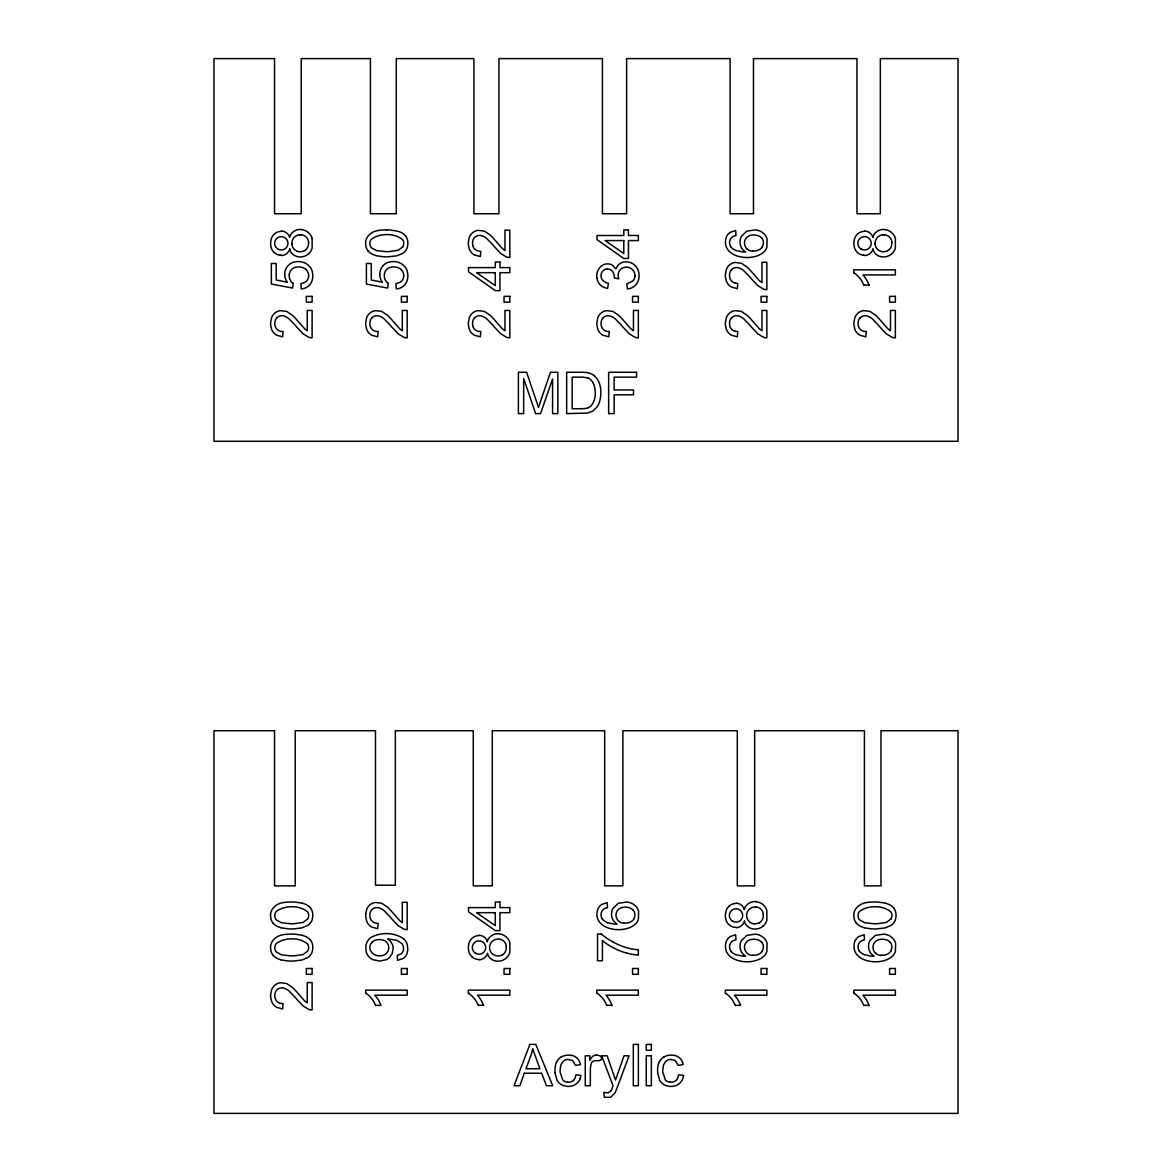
<?xml version="1.0" encoding="UTF-8"?>
<svg xmlns="http://www.w3.org/2000/svg" width="1172" height="1172" viewBox="0 0 1172 1172"><rect width="100%" height="100%" fill="white"/><g stroke="black" fill="none" stroke-linecap="round" stroke-linejoin="round"><path stroke-width="1.5" d="M284.708 274.409L284.84 272.431A12.247 12.247 0 0 1 287.58 266.22A13.8 13.8 0 0 1 288.459 265.268A12.496 12.496 0 0 1 293.982 262.059L297.38 261.561A18.459 18.459 0 0 1 299.49 261.605A15.046 15.046 0 0 1 307.84 264.784L309.511 266.41A12.438 12.438 0 0 1 312.118 270.922L312.807 274.834A18.884 18.884 0 0 1 312.778 277.061L312.221 280.211A12.072 12.072 0 0 1 303.782 288.546L301.292 288.957L300.838 283.624L304.251 282.642A7.706 7.706 0 0 0 306.712 280.884A7.882 7.882 0 0 0 308.632 275.23M379.772 274.409L379.904 272.431A12.247 12.247 0 0 1 382.629 266.22M614.362 277.852L618.772 278.921A14.738 14.738 0 0 1 618.142 274.482A7.926 7.926 0 0 1 625.379 267.157A8.731 8.731 0 0 1 635.077 276.138M289.235 274.805L289.352 273.882A8.248 8.248 0 0 1 295.095 267.363M293.205 283.287L292.575 288.063L271.347 284.049L271.347 263.495L276.196 263.495L276.196 279.991L287.301 282.218A13.756 13.756 0 0 1 284.635 274.409M388.254 283.287L387.639 288.063L366.397 284.049L366.397 263.495L371.26 263.495L371.26 279.991L382.365 282.218A13.756 13.756 0 0 1 379.684 274.409M579.994 1078.973L580.96 1075.427L575.965 1074.768L574.91 1078.43A6.856 6.856 0 0 1 573.445 1080.423M610.934 1090.942L608.18 1092.817L603.741 1092.509L604.312 1097.285L610.597 1097.344L614.861 1093.051A17.111 17.111 0 0 0 615.124 1092.538L615.271 1092.245A45.532 45.532 0 0 0 616.252 1089.975L629.1 1055.796L624.017 1055.796L615.534 1080.071L607.125 1055.796L601.661 1055.796L613.029 1085.799L611.96 1088.715A21.199 21.199 0 0 1 611.169 1090.605M295.11 267.406L298.025 266.938A15.426 15.426 0 0 1 299.68 266.982L301.731 267.289A9.405 9.405 0 0 1 305.907 269.457M378.468 230.488C371.334 231.25 364.316 237.271 365.752 244.992A11.075 11.075 0 0 0 368.052 250.881M864.233 285.074L869.141 285.074M580.96 408.735L572.141 408.735L572.141 377.15L580.814 377.15A43.276 43.276 0 0 1 583.612 377.238L587.304 377.809A7.325 7.325 0 0 1 587.905 377.999M601.485 933.981L597.544 933.981L597.544 960.747L602.423 960.747L602.423 940.501M376.051 1005.356L380.959 1005.356A31.512 31.512 0 0 0 374.82 995.218L407.182 995.204L407.182 990.135L365.664 990.135L365.664 993.402M478.703 1005.356L483.611 1005.356M607.213 1005.356L612.121 1005.356M735.723 1005.356L740.631 1005.356A31.512 31.512 0 0 0 734.507 995.218L766.854 995.204L766.854 990.135L725.351 990.135L725.351 993.402M864.233 1005.356L869.141 1005.356M752.483 251.189L751.106 250.998A8.365 8.365 0 0 1 747.297 249.138M623.973 923.316L622.596 923.126A8.365 8.365 0 0 1 618.787 921.265A8.277 8.277 0 0 1 616.018 914.263A7.647 7.647 0 0 1 618.464 909.355A8.233 8.233 0 0 1 621.834 907.538L624.705 907.084A16.042 16.042 0 0 1 626.317 907.113L629.218 907.655A8.6 8.6 0 0 1 631.957 909.106A9.142 9.142 0 0 1 632.895 909.985L633.158 910.292M880.992 955.444L879.615 955.239A8.365 8.365 0 0 1 875.806 953.378M752.483 955.444L751.106 955.239A8.365 8.365 0 0 1 747.297 953.378A8.277 8.277 0 0 1 744.528 946.39A7.647 7.647 0 0 1 746.974 941.482A8.233 8.233 0 0 1 750.344 939.651L753.215 939.212A16.042 16.042 0 0 1 754.827 939.241L757.727 939.783A8.6 8.6 0 0 1 760.467 941.233A9.142 9.142 0 0 1 761.404 942.112L761.668 942.42M884.845 229.712L885.475 229.785A11.764 11.764 0 0 1 891.54 232.525A13.361 13.361 0 0 1 892.463 233.404A12.453 12.453 0 0 1 895.379 238.37L895.379 248.171A12.438 12.438 0 0 1 892.888 252.669A13.244 13.244 0 0 1 891.511 254.031A11.823 11.823 0 0 1 886.003 256.668C880.494 258.001 874.048 254.866 872.95 249.035M301.6 229.712L302.23 229.785A11.764 11.764 0 0 1 308.295 232.525M756.336 901.839L756.966 901.913A11.764 11.764 0 0 1 763.031 904.638A13.361 13.361 0 0 1 763.954 905.531A12.453 12.453 0 0 1 766.869 910.498L766.869 920.298A12.438 12.438 0 0 1 764.378 924.796A13.244 13.244 0 0 1 763.001 926.144M670.179 1082.21L669.739 1082.152A7.486 7.486 0 0 1 665.344 1079.851L662.781 1072.204A28.934 28.934 0 0 1 662.751 1070.007L663.499 1065.055L665.447 1061.715A7.823 7.823 0 0 1 669.988 1059.385L675.248 1060.455L678.192 1065.363L683.13 1064.601L682.558 1062.447M567.526 1082.21L567.102 1082.152A7.486 7.486 0 0 1 562.692 1079.851L560.128 1072.204A28.934 28.934 0 0 1 560.099 1070.007L560.846 1065.055L562.794 1061.715A7.823 7.823 0 0 1 567.336 1059.385L572.595 1060.455L575.555 1065.363L580.477 1064.601L579.906 1062.447A10.914 10.914 0 0 0 571.951 1055.401M674.589 1055.459L672.362 1055.152A17.829 17.829 0 0 0 670.692 1055.122A14.709 14.709 0 0 0 664.011 1056.924M571.936 1055.459L569.724 1055.152A17.829 17.829 0 0 0 568.039 1055.122A14.709 14.709 0 0 0 561.359 1056.924M735.152 283.111L737.833 283.434L737.305 288.649L731.606 287.111A11.134 11.134 0 0 1 726.318 281.09L725.395 276.665A21.286 21.286 0 0 1 725.351 274.497L726.391 269.311A11.193 11.193 0 0 1 728.237 266.249A12.086 12.086 0 0 1 729.497 264.989A10.724 10.724 0 0 1 735.049 262.455L741.407 263.231L747.443 267.363A66.408 66.408 0 0 1 750.827 270.893L758.841 280.035A16.642 16.642 0 0 0 761.976 282.569L761.976 262.279L766.854 262.279L766.854 289.616A9.054 9.054 0 0 1 763.324 289.015L757.83 285.675L751.574 279.039A130.268 130.268 0 0 0 749.582 276.665L743.663 270.586A17.507 17.507 0 0 0 742.008 269.37L739.298 268.007A7.34 7.34 0 0 0 731.533 269.619M735.152 331.266L737.833 331.603L737.305 336.818L731.606 335.28A11.134 11.134 0 0 1 726.318 329.259L725.395 324.834A21.286 21.286 0 0 1 725.351 322.652L726.391 317.48A11.193 11.193 0 0 1 728.237 314.418A12.086 12.086 0 0 1 729.497 313.158A10.724 10.724 0 0 1 735.049 310.624L741.407 311.4L747.443 315.532A66.408 66.408 0 0 1 750.827 319.062L758.841 328.204A16.642 16.642 0 0 0 761.976 330.724L761.976 310.448L766.854 310.448L766.854 337.77A9.054 9.054 0 0 1 763.324 337.184L757.83 333.844L751.574 327.193A130.268 130.268 0 0 0 749.582 324.82L743.663 318.755A17.507 17.507 0 0 0 742.008 317.539L739.298 316.176A7.34 7.34 0 0 0 731.533 317.788M280.43 1003.393L283.111 1003.73L282.569 1008.946L276.885 1007.407A11.134 11.134 0 0 1 271.582 1001.386L270.659 996.962A21.286 21.286 0 0 1 270.629 994.779L271.655 989.608A11.193 11.193 0 0 1 273.515 986.546A12.086 12.086 0 0 1 274.761 985.286A10.724 10.724 0 0 1 280.313 982.737L286.671 983.528L292.707 987.659A66.408 66.408 0 0 1 296.091 991.19L304.119 1000.331A16.642 16.642 0 0 0 307.24 1002.851L307.24 982.576L312.118 982.576L312.118 1009.898A9.054 9.054 0 0 1 308.602 1009.312L303.094 1005.972L296.838 999.32A130.268 130.268 0 0 0 294.846 996.947L288.927 990.882A17.507 17.507 0 0 0 287.286 989.666L284.562 988.304A7.34 7.34 0 0 0 276.797 989.915A7.882 7.882 0 0 0 274.863 995.204A11.486 11.486 0 0 0 274.849 996.522L275.024 997.782A7.398 7.398 0 0 0 280.416 1003.452M885.563 903.158L878.443 902.103A61.222 61.222 0 0 0 874.971 902.001A50.894 50.894 0 0 0 866.65 902.543C859.545 903.466 852.498 909.355 853.934 917.119A11.075 11.075 0 0 0 856.234 923.009M302.317 903.158L295.197 902.103A61.222 61.222 0 0 0 291.74 902.001A50.894 50.894 0 0 0 283.404 902.543C276.299 903.466 269.252 909.355 270.703 917.119A11.075 11.075 0 0 0 272.988 923.009M302.317 935.271L295.197 934.216A61.222 61.222 0 0 0 291.74 934.128A50.894 50.894 0 0 0 283.404 934.67C276.299 935.578 269.252 941.468 270.703 949.247A11.075 11.075 0 0 0 272.988 955.121M376.153 255.686L383.303 256.741A62.629 62.629 0 0 0 388.225 256.815L396.825 255.818L402.934 253.24A12.057 12.057 0 0 0 404.604 251.863A10.782 10.782 0 0 0 407.285 247.482L407.871 244.098A16.115 16.115 0 0 0 407.841 242.252L407.797 241.71A11.075 11.075 0 0 0 405.497 235.806M864.335 927.814L871.485 928.869A62.629 62.629 0 0 0 876.407 928.942L885.007 927.946L891.116 925.367A12.057 12.057 0 0 0 892.786 923.99A10.782 10.782 0 0 0 895.467 919.61L896.053 916.226A16.115 16.115 0 0 0 896.038 914.38L895.979 913.838A11.075 11.075 0 0 0 893.679 907.934M281.09 927.814L288.253 928.869A62.629 62.629 0 0 0 293.161 928.942L301.761 927.946L307.87 925.367A12.057 12.057 0 0 0 309.54 923.99A10.782 10.782 0 0 0 312.235 919.61L312.807 916.226A16.115 16.115 0 0 0 312.792 914.38L312.748 913.838A11.075 11.075 0 0 0 310.434 907.934M281.09 959.927L288.253 960.996A62.629 62.629 0 0 0 293.161 961.069L301.761 960.058L307.87 957.495A12.057 12.057 0 0 0 309.54 956.103A10.782 10.782 0 0 0 312.235 951.737L312.807 948.338A16.115 16.115 0 0 0 312.792 946.493L312.748 945.965A11.075 11.075 0 0 0 310.434 940.061M605.558 282.584L608.458 283.346L607.55 288.429L604.049 287.389M607.462 922.701L614.099 924.034A47.906 47.906 0 0 0 617.029 924.137L614.099 921.529A10.782 10.782 0 0 1 612.883 919.654L612.56 918.995A12.042 12.042 0 0 1 611.52 914.101L611.755 911.655A11.09 11.09 0 0 1 612.985 908.344L618.377 903.29L626.83 902.001A15.646 15.646 0 0 1 632.968 904.008L635.107 905.56A11.603 11.603 0 0 1 636.806 907.465A11.969 11.969 0 0 1 638.608 911.318L638.388 919.273A12.423 12.423 0 0 1 636.425 923.038C625.35 935.49 590.747 930.158 597.896 908.945A10.402 10.402 0 0 1 601.91 904.388L607.125 902.63L607.521 907.67A13.244 13.244 0 0 0 604.415 908.71L603.551 909.296A4.732 4.732 0 0 0 603.184 909.589A7.091 7.091 0 0 0 602.218 918.687M474.587 254.983L480.286 256.536L480.813 251.306L478.132 250.984A7.398 7.398 0 0 1 472.697 245.373M594.336 375.831C601.339 381.984 601.939 392.576 599.742 401.073A20.481 20.481 0 0 1 596.973 407.123L592.9 411.006L587.494 413.086L566.662 413.613L566.662 372.271L580.902 372.271A43.613 43.613 0 0 1 587.245 372.623L587.934 372.799A14.386 14.386 0 0 1 594.365 375.787M404.062 939.138C394.891 932.165 380.241 931.843 370.469 937.776A12.819 12.819 0 0 0 367.847 940.706A13.668 13.668 0 0 0 366.895 942.42A13.053 13.053 0 0 0 365.81 946.112L366.206 952.016A11.867 11.867 0 0 0 367.832 955.4L369.502 957.378A12.467 12.467 0 0 0 372.725 959.634L379.625 961.084L386.32 959.692A12.116 12.116 0 0 0 389.441 957.539L392.239 953.583L393.147 948.089A11.266 11.266 0 0 0 392.019 943.797A12.76 12.76 0 0 0 390.847 941.892L390.393 941.321A11.295 11.295 0 0 0 387.727 938.977L396.722 940.222L402.055 943.65L403.505 946.654L403.49 950.507L401.513 953.7L397.176 955.444L397.616 960.322L402.86 958.593A10.094 10.094 0 0 0 405.19 956.63A10.226 10.226 0 0 0 406.831 954.081L407.841 949.891L407.27 944.427A12.658 12.658 0 0 0 404.062 939.153M761.668 238.165L761.404 237.857A9.142 9.142 0 0 0 760.467 236.993A8.6 8.6 0 0 0 757.727 235.543L754.827 234.986A16.042 16.042 0 0 0 753.215 234.971L750.344 235.396A8.233 8.233 0 0 0 746.974 237.227A7.647 7.647 0 0 0 744.528 242.135A8.277 8.277 0 0 0 747.253 249.167M890.178 942.42L889.914 942.112A9.142 9.142 0 0 0 888.977 941.233A8.6 8.6 0 0 0 886.237 939.783L883.336 939.241A16.042 16.042 0 0 0 881.725 939.212L878.854 939.636A8.233 8.233 0 0 0 875.484 941.468A7.647 7.647 0 0 0 873.037 946.39A8.277 8.277 0 0 0 875.762 953.422M307.591 944.031C299.71 937.029 284.269 937.248 276.123 943.68A6.563 6.563 0 0 0 274.819 947.225A7.691 7.691 0 0 0 274.863 948.514L274.922 948.924A6.285 6.285 0 0 0 276.475 952.118L281.514 954.843L290.48 955.854A78.011 78.011 0 0 0 294.172 955.839L303.182 954.535L307.591 951.195A6.387 6.387 0 0 0 308.646 948.045A6.944 6.944 0 0 0 308.602 946.756A6.387 6.387 0 0 0 307.577 944.119M593.076 382.673C596.328 389.807 596.343 399.593 591.084 405.834A9.42 9.42 0 0 1 587.655 407.841M312.133 238.37L312.133 248.171A12.438 12.438 0 0 1 309.657 252.669A13.244 13.244 0 0 1 308.265 254.031A11.823 11.823 0 0 1 302.757 256.668C297.263 258.001 290.817 254.866 289.704 249.035M744.44 921.148C745.538 926.979 751.985 930.129 757.493 928.781A11.823 11.823 0 0 0 763.001 926.158M472.741 245.373L472.565 244.113A11.486 11.486 0 0 1 472.536 242.794M472.741 325.655L472.565 324.395A11.486 11.486 0 0 1 472.536 323.076M596.929 277.779C595.449 270.336 602.305 261.898 610.143 264.242C613.791 263.876 615.915 272.446 616.838 267.07C618.787 262.924 623.812 261.268 628.104 262.001A12.013 12.013 0 0 1 633.847 264.462L634.345 264.887A14.43 14.43 0 0 1 635.312 265.81M657.58 1072.702L659.631 1080.174A12.086 12.086 0 0 0 661.257 1082.401L661.74 1082.884A12.16 12.16 0 0 0 666.868 1085.858L669.652 1086.356A17.419 17.419 0 0 0 671.761 1086.415L672.933 1086.312A11.984 11.984 0 0 0 682.705 1079.002L683.613 1075.427L678.617 1074.768L677.548 1078.43A6.856 6.856 0 0 1 676.083 1080.423A7.603 7.603 0 0 1 670.194 1082.137M554.942 1072.702L556.978 1080.174A12.086 12.086 0 0 0 558.619 1082.401L559.088 1082.884A12.16 12.16 0 0 0 564.23 1085.858L566.999 1086.356A17.419 17.419 0 0 0 569.109 1086.415L570.281 1086.312A11.984 11.984 0 0 0 580.052 1079.002M853.861 273.105L853.861 269.838L895.364 269.838L895.364 274.922L863.017 274.922A31.512 31.512 0 0 1 869.009 285.118M853.861 993.402L853.861 990.135L895.364 990.135L895.364 995.204L863.017 995.204A31.512 31.512 0 0 1 869.009 1005.415M596.841 993.402L596.841 990.135L638.344 990.135L638.344 995.204L605.997 995.204A31.512 31.512 0 0 1 611.989 1005.415M468.331 993.402L468.331 990.135L509.835 990.135L509.835 995.204L477.487 995.204A31.512 31.512 0 0 1 483.479 1005.415M371.876 317.817A7.882 7.882 0 0 0 369.927 323.076A11.486 11.486 0 0 0 369.913 324.395L370.088 325.655A7.398 7.398 0 0 0 375.465 331.324L378.16 331.603L377.633 336.818L371.934 335.28A11.134 11.134 0 0 1 366.646 329.259L365.723 324.834A21.286 21.286 0 0 1 365.679 322.652L366.719 317.48A11.193 11.193 0 0 1 368.565 314.418A12.086 12.086 0 0 1 369.825 313.158A10.724 10.724 0 0 1 375.377 310.624L381.72 311.4L387.771 315.532A66.408 66.408 0 0 1 391.155 319.062L399.169 328.204A16.642 16.642 0 0 0 402.304 330.724L402.304 310.448L407.182 310.448L407.182 337.77A9.054 9.054 0 0 1 403.651 337.184L398.158 333.844L391.902 327.193A130.268 130.268 0 0 0 389.91 324.82L383.977 318.755A17.507 17.507 0 0 0 382.336 317.539L379.625 316.176A7.34 7.34 0 0 0 371.861 317.788M382.643 266.234A13.8 13.8 0 0 1 383.522 265.268A12.496 12.496 0 0 1 389.045 262.059L392.444 261.561A18.459 18.459 0 0 1 394.539 261.605A15.046 15.046 0 0 1 402.89 264.784L404.574 266.41A12.438 12.438 0 0 1 407.182 270.922L407.871 274.834A18.884 18.884 0 0 1 407.841 277.061L407.285 280.211A12.072 12.072 0 0 1 398.846 288.546L396.356 288.957L395.902 283.624L399.315 282.642A7.706 7.706 0 0 0 401.762 280.884A7.882 7.882 0 0 0 403.695 275.23M388.196 283.39A9.024 9.024 0 0 1 384.372 274.805L384.416 273.882A8.248 8.248 0 0 1 390.159 267.363L393.074 266.938A15.426 15.426 0 0 1 394.73 266.982L396.795 267.289A9.405 9.405 0 0 1 400.971 269.457M400.956 269.472A9.713 9.713 0 0 1 401.6 270.131A8.145 8.145 0 0 1 403.725 275.23M405.571 235.719A15.778 15.778 0 0 0 397.352 231.162L390.261 229.976A61.222 61.222 0 0 0 386.789 229.888M378.453 230.43A50.894 50.894 0 0 1 386.789 229.932M376.183 255.54A15.749 15.749 0 0 1 367.964 250.969M472.697 325.67A7.398 7.398 0 0 0 478.117 331.324L480.813 331.603L480.286 336.818L474.587 335.28A11.134 11.134 0 0 1 469.298 329.259L468.375 324.834A21.286 21.286 0 0 1 468.331 322.652L469.371 317.48A11.193 11.193 0 0 1 471.217 314.418A12.086 12.086 0 0 1 472.477 313.158A10.724 10.724 0 0 1 478.03 310.624L484.388 311.4L490.423 315.532A66.408 66.408 0 0 1 493.808 319.062L501.821 328.204A16.642 16.642 0 0 0 504.956 330.724L504.956 310.448L509.835 310.448L509.835 337.77A9.054 9.054 0 0 1 506.304 337.184L500.81 333.844L494.555 327.193A130.268 130.268 0 0 0 492.562 324.82L486.644 318.755A17.507 17.507 0 0 0 484.988 317.539L482.278 316.176A7.34 7.34 0 0 0 474.513 317.788M472.58 323.076A7.882 7.882 0 0 1 474.528 317.817M474.572 255.027A11.134 11.134 0 0 1 469.298 248.977L468.375 244.538A21.286 21.286 0 0 1 468.331 242.37L469.371 237.198A11.193 11.193 0 0 1 471.217 234.122A12.086 12.086 0 0 1 472.477 232.876A10.724 10.724 0 0 1 478.03 230.327L484.388 231.104L490.423 235.235A66.408 66.408 0 0 1 493.808 238.78L501.821 247.922A16.642 16.642 0 0 0 504.956 250.442L504.956 230.166L509.835 230.166L509.835 257.488A9.054 9.054 0 0 1 506.304 256.902L500.81 253.548L494.555 246.911A130.268 130.268 0 0 0 492.562 244.538L486.644 238.458A17.507 17.507 0 0 0 484.988 237.242L482.278 235.894A7.34 7.34 0 0 0 474.513 237.506A7.882 7.882 0 0 0 472.58 242.794M276.826 317.817A7.882 7.882 0 0 0 274.863 323.076A11.486 11.486 0 0 0 274.849 324.395L275.024 325.655A7.398 7.398 0 0 0 280.416 331.324L283.111 331.603L282.569 336.818L276.885 335.28A11.134 11.134 0 0 1 271.582 329.259L270.659 324.834A21.286 21.286 0 0 1 270.629 322.652L271.655 317.48A11.193 11.193 0 0 1 273.515 314.418A12.086 12.086 0 0 1 274.761 313.158A10.724 10.724 0 0 1 280.313 310.624L286.671 311.4L292.707 315.532A66.408 66.408 0 0 1 296.091 319.062L304.119 328.204A16.642 16.642 0 0 0 307.24 330.724L307.24 310.448L312.118 310.448L312.118 337.77A9.054 9.054 0 0 1 308.602 337.184L303.094 333.844L296.838 327.193A130.268 130.268 0 0 0 294.846 324.82L288.927 318.755A17.507 17.507 0 0 0 287.286 317.539L284.562 316.176A7.34 7.34 0 0 0 276.797 317.788M293.132 283.39A9.024 9.024 0 0 1 289.308 274.805M305.892 269.472A9.713 9.713 0 0 1 306.537 270.131A8.145 8.145 0 0 1 308.661 275.23M289.806 249.065A9.317 9.317 0 0 1 281.676 255.613M312.133 238.37A12.453 12.453 0 0 0 309.232 233.404A13.361 13.361 0 0 0 308.295 232.525M289.396 237.33A11.5 11.5 0 0 1 301.629 229.463M281.427 230.972A9.186 9.186 0 0 1 289.748 237.418M281.412 231.353A11.632 11.632 0 0 0 280.313 231.397A10.167 10.167 0 0 0 274.556 233.858A11.867 11.867 0 0 0 273.369 235.059A10.973 10.973 0 0 0 271.215 239.029L270.629 242.692A17.932 17.932 0 0 0 270.659 244.67L271.201 247.658A10.782 10.782 0 0 0 273.677 251.995M273.691 251.995A11.427 11.427 0 0 0 274.482 252.742A10.021 10.021 0 0 0 280.167 255.188M281.646 255.232A11.925 11.925 0 0 1 280.167 255.188M304.647 250.515A9.273 9.273 0 0 1 300.193 251.687A10.021 10.021 0 0 1 299.329 251.643M308.456 242.355A8.394 8.394 0 0 1 304.735 250.662M301.263 234.737A8.204 8.204 0 0 1 308.661 242.326M299.461 234.883A10.489 10.489 0 0 1 301.248 234.883M299.461 234.81A8.365 8.365 0 0 0 291.872 242.487A10.68 10.68 0 0 0 291.916 243.835M299.314 251.716A8.204 8.204 0 0 1 291.828 243.835M603.038 317.817A7.882 7.882 0 0 0 601.09 323.076A11.486 11.486 0 0 0 601.075 324.395L601.251 325.655A7.398 7.398 0 0 0 606.642 331.324L609.323 331.603L608.795 336.818L603.097 335.28A11.134 11.134 0 0 1 597.808 329.259L596.885 324.834A21.286 21.286 0 0 1 596.841 322.652L597.881 317.48A11.193 11.193 0 0 1 599.727 314.418A12.086 12.086 0 0 1 600.987 313.158A10.724 10.724 0 0 1 606.539 310.624L612.897 311.4L618.933 315.532A66.408 66.408 0 0 1 622.317 319.062L630.331 328.204A16.642 16.642 0 0 0 633.466 330.724L633.466 310.448L638.344 310.448L638.344 337.77A9.054 9.054 0 0 1 634.814 337.184L629.32 333.844L623.065 327.193A130.268 130.268 0 0 0 621.072 324.82L615.154 318.755A17.507 17.507 0 0 0 613.498 317.539L610.788 316.176A7.34 7.34 0 0 0 603.023 317.788M635.327 265.795A13.375 13.375 0 0 1 638.711 272.226L639.018 274.321A18.298 18.298 0 0 1 639.062 276.46L638.769 279.009A12.453 12.453 0 0 1 629.305 288.664L627.43 288.927L626.756 283.858L632.968 280.884A7.574 7.574 0 0 0 634.872 276.138M604.005 287.477A11.896 11.896 0 0 1 596.87 277.779M605.646 282.291A6.988 6.988 0 0 1 607.433 268.725M607.462 269.106A8.702 8.702 0 0 1 608.312 269.15L609.85 269.472A5.377 5.377 0 0 1 612.238 271.084L612.678 271.699A10.636 10.636 0 0 1 614.362 277.544M587.699 408.017A22.371 22.371 0 0 1 580.975 408.618M587.963 377.867A11.119 11.119 0 0 1 592.973 382.717M735.152 331.324A7.398 7.398 0 0 1 729.717 325.67L729.585 324.395A11.486 11.486 0 0 1 729.555 323.076A7.882 7.882 0 0 1 731.548 317.817M735.152 283.155A7.398 7.398 0 0 1 729.717 277.5L729.585 276.226A11.486 11.486 0 0 1 729.555 274.907A7.882 7.882 0 0 1 731.548 269.663M730.625 246.633A11.749 11.749 0 0 0 736.001 250.5L742.609 251.907A47.906 47.906 0 0 0 745.538 252.009L742.609 249.402A10.782 10.782 0 0 1 741.393 247.526L741.07 246.867A12.042 12.042 0 0 1 740.03 241.974L740.265 239.528A11.09 11.09 0 0 1 741.495 236.217L746.886 231.162L755.339 229.873A15.646 15.646 0 0 1 761.478 231.88L763.617 233.433A11.603 11.603 0 0 1 765.316 235.338A11.969 11.969 0 0 1 767.118 239.191L766.898 247.145A12.423 12.423 0 0 1 764.935 250.911C753.86 263.363 719.256 258.03 726.42 236.817A10.402 10.402 0 0 1 730.42 232.261L735.635 230.503L736.031 235.543A13.244 13.244 0 0 0 732.925 236.583L732.061 237.169A4.732 4.732 0 0 0 731.694 237.462A7.091 7.091 0 0 0 730.727 246.56M762.313 247.145A10.372 10.372 0 0 1 752.541 250.881M761.815 238.048A7.603 7.603 0 0 1 762.108 246.984M860.058 317.817A7.882 7.882 0 0 0 858.109 323.076A11.486 11.486 0 0 0 858.094 324.395L858.27 325.655A7.398 7.398 0 0 0 863.661 331.324L866.342 331.603L865.815 336.818L860.131 335.28A11.134 11.134 0 0 1 854.828 329.259L853.905 324.834A21.286 21.286 0 0 1 853.875 322.652L854.901 317.48A11.193 11.193 0 0 1 856.747 314.418A12.086 12.086 0 0 1 858.007 313.158A10.724 10.724 0 0 1 863.559 310.624L869.917 311.4L875.953 315.532A66.408 66.408 0 0 1 879.337 319.062L887.351 328.204A16.642 16.642 0 0 0 890.486 330.724L890.486 310.448L895.364 310.448L895.364 337.77A9.054 9.054 0 0 1 891.833 337.184L886.34 333.844L880.084 327.193A130.268 130.268 0 0 0 878.092 324.82L872.173 318.755A17.507 17.507 0 0 0 870.518 317.539L867.807 316.176A7.34 7.34 0 0 0 860.043 317.788M854.022 272.871A25.52 25.52 0 0 1 863.779 285.236M873.052 249.065A9.317 9.317 0 0 1 864.921 255.613M872.627 237.33A11.5 11.5 0 0 1 884.875 229.463M864.672 230.972A9.186 9.186 0 0 1 872.994 237.418M864.658 231.353A11.632 11.632 0 0 0 863.544 231.397A10.167 10.167 0 0 0 857.801 233.858A11.867 11.867 0 0 0 856.615 235.059A10.973 10.973 0 0 0 854.461 239.029L853.861 242.692A17.932 17.932 0 0 0 853.905 244.67L854.447 247.658A10.782 10.782 0 0 0 856.922 251.995A11.427 11.427 0 0 0 857.714 252.742A10.021 10.021 0 0 0 863.412 255.188M864.892 255.232A11.925 11.925 0 0 1 863.412 255.188M887.878 250.515A9.273 9.273 0 0 1 883.439 251.687A10.021 10.021 0 0 1 882.575 251.643M891.702 242.355A8.394 8.394 0 0 1 887.98 250.662M884.508 234.737A8.204 8.204 0 0 1 891.907 242.326M882.706 234.883A10.489 10.489 0 0 1 884.494 234.883M882.706 234.81A8.365 8.365 0 0 0 875.118 242.487A10.68 10.68 0 0 0 875.162 243.835M882.56 251.716A8.204 8.204 0 0 1 875.074 243.835M573.504 1080.511A7.603 7.603 0 0 1 567.541 1082.137M556.495 1062.403A11.456 11.456 0 0 1 561.344 1056.895M555.074 1072.688A22.107 22.107 0 0 1 556.378 1062.359M596.314 1055.034A10.167 10.167 0 0 1 601.485 1056.807C602.452 1064.747 592.446 1056.851 591.171 1064.147A19.953 19.953 0 0 0 590.351 1070.065L590.322 1085.741L585.253 1085.741L585.253 1055.796L589.824 1055.796L589.824 1060.338A23.704 23.704 0 0 1 591.084 1058.243L592.666 1056.426A4.791 4.791 0 0 1 593.047 1056.133A5.743 5.743 0 0 1 596.299 1055.108M674.603 1055.401A10.914 10.914 0 0 1 682.646 1062.418M659.147 1062.403A11.456 11.456 0 0 1 663.997 1056.895M657.726 1072.688A22.107 22.107 0 0 1 659.016 1062.359M302.288 935.417A15.778 15.778 0 0 1 310.521 939.973M281.119 959.78A15.749 15.749 0 0 1 272.915 955.209M302.288 903.29A15.778 15.778 0 0 1 310.521 907.846M281.119 927.667A15.749 15.749 0 0 1 272.915 923.097M365.825 993.167A25.52 25.52 0 0 1 375.597 1005.532M371.832 942.464A9.054 9.054 0 0 1 372.432 941.863A8.629 8.629 0 0 1 375.904 940.003L378.834 939.548A15.851 15.851 0 0 1 380.446 939.578L383.698 940.266A7.926 7.926 0 0 1 385.896 941.526A7.633 7.633 0 0 1 388.665 946.742A9.537 9.537 0 0 1 388.679 948.045M371.802 942.434A7.471 7.471 0 0 0 371.421 952.06L371.993 952.719A10.211 10.211 0 0 0 372.989 953.656A9.566 9.566 0 0 0 377.208 955.605L378.732 955.825A14.152 14.152 0 0 0 380.285 955.854L381.222 955.781A8.614 8.614 0 0 0 386.247 953.525A8.087 8.087 0 0 0 388.708 948.045M468.478 993.167A25.52 25.52 0 0 1 478.249 1005.532M479.392 959.853A9.317 9.317 0 0 0 487.523 953.305C488.431 959.15 495.053 962.241 500.473 960.908A11.823 11.823 0 0 0 505.982 958.271A13.244 13.244 0 0 0 507.359 956.909A12.438 12.438 0 0 0 509.849 952.426L509.849 942.625A12.453 12.453 0 0 0 506.934 937.644A13.361 13.361 0 0 0 505.996 936.78A11.764 11.764 0 0 0 499.946 934.025M487.098 941.585A11.5 11.5 0 0 1 499.345 933.718M479.143 935.212A9.186 9.186 0 0 1 487.464 941.673M479.128 935.593A11.632 11.632 0 0 0 478.015 935.652A10.167 10.167 0 0 0 472.272 938.113A11.867 11.867 0 0 0 471.085 939.314A10.973 10.973 0 0 0 468.932 943.27L468.331 946.932A17.932 17.932 0 0 0 468.375 948.924L468.917 951.913A10.782 10.782 0 0 0 471.393 956.249A11.427 11.427 0 0 0 472.184 956.997M472.184 957.011A10.021 10.021 0 0 0 477.883 959.443A11.925 11.925 0 0 0 479.348 959.472M502.349 954.755A9.273 9.273 0 0 1 497.91 955.942A10.021 10.021 0 0 1 497.031 955.883A8.204 8.204 0 0 1 489.544 948.075M506.172 946.595A8.394 8.394 0 0 1 502.451 954.902M506.377 946.566A8.204 8.204 0 0 0 498.979 938.992A10.489 10.489 0 0 0 497.177 939.124A8.365 8.365 0 0 0 489.588 946.727A10.68 10.68 0 0 0 489.632 948.075M596.988 993.167A25.52 25.52 0 0 1 606.759 1005.532M612.707 941.717A59.611 59.611 0 0 1 601.397 934.084M602.364 940.559A58.82 58.82 0 0 0 614.069 948.133A62.057 62.057 0 0 0 626.551 953.056M626.595 952.939A52.887 52.887 0 0 0 638.344 955.092L638.344 949.745A53.648 53.648 0 0 1 626.976 947.84A68.21 68.21 0 0 1 612.663 941.805M607.492 922.628A11.749 11.749 0 0 1 602.115 918.76M633.803 919.273A10.372 10.372 0 0 1 624.017 923.009M633.305 910.175A7.603 7.603 0 0 1 633.598 919.097M725.512 993.167A25.52 25.52 0 0 1 735.269 1005.532M730.625 950.888A11.749 11.749 0 0 0 736.001 954.755L742.609 956.147A47.906 47.906 0 0 0 745.538 956.264L742.609 953.656A10.782 10.782 0 0 1 741.393 951.781L741.07 951.107A12.042 12.042 0 0 1 740.03 946.229L740.265 943.782A11.09 11.09 0 0 1 741.495 940.471L746.886 935.403L755.339 934.113A15.646 15.646 0 0 1 761.478 936.12L763.617 937.688A11.603 11.603 0 0 1 765.316 939.592A11.969 11.969 0 0 1 767.118 943.431L766.898 951.386A12.423 12.423 0 0 1 764.935 955.165C753.86 967.618 719.256 962.285 726.42 941.072A10.402 10.402 0 0 1 730.42 936.501L735.635 934.743L736.031 939.798A13.244 13.244 0 0 0 732.925 940.838L732.061 941.409A4.732 4.732 0 0 0 731.694 941.717A7.091 7.091 0 0 0 730.727 950.8M762.313 951.386A10.372 10.372 0 0 1 752.541 955.136M761.815 942.303A7.603 7.603 0 0 1 762.108 951.225M744.542 921.192A9.317 9.317 0 0 1 736.412 927.741M744.117 909.457A11.5 11.5 0 0 1 756.365 901.59M736.163 903.099A9.186 9.186 0 0 1 744.484 909.545M736.148 903.466A11.632 11.632 0 0 0 735.034 903.524A10.167 10.167 0 0 0 729.292 905.985M729.292 906A11.867 11.867 0 0 0 728.105 907.187A10.973 10.973 0 0 0 725.951 911.157L725.351 914.819A17.932 17.932 0 0 0 725.395 916.797L725.937 919.786A10.782 10.782 0 0 0 728.413 924.122A11.427 11.427 0 0 0 729.204 924.869A10.021 10.021 0 0 0 734.903 927.316A11.925 11.925 0 0 0 736.368 927.36M759.368 922.642A9.273 9.273 0 0 1 754.929 923.814A10.021 10.021 0 0 1 754.05 923.77M763.192 914.482A8.394 8.394 0 0 1 759.471 922.789M755.999 906.864A8.204 8.204 0 0 1 763.397 914.453M755.984 907.011A10.489 10.489 0 0 0 754.197 907.011A8.365 8.365 0 0 0 746.608 914.614A10.68 10.68 0 0 0 746.652 915.962A8.204 8.204 0 0 0 754.05 923.844M854.022 993.167A25.52 25.52 0 0 1 863.779 1005.532M859.135 950.888A11.749 11.749 0 0 0 864.511 954.755L871.118 956.147A47.906 47.906 0 0 0 874.048 956.264L871.118 953.656A10.782 10.782 0 0 1 869.902 951.781L869.58 951.107A12.042 12.042 0 0 1 868.54 946.229L868.774 943.782A11.09 11.09 0 0 1 870.005 940.471L875.396 935.403L883.849 934.113A15.646 15.646 0 0 1 889.988 936.12L892.126 937.688A11.603 11.603 0 0 1 893.826 939.592A11.969 11.969 0 0 1 895.628 943.431L895.408 951.386A12.423 12.423 0 0 1 893.445 955.165C882.37 967.618 847.766 962.285 854.93 941.072A10.402 10.402 0 0 1 858.929 936.501L864.145 934.743L864.54 939.798A13.244 13.244 0 0 0 861.435 940.838L860.57 941.409A4.732 4.732 0 0 0 860.204 941.717A7.091 7.091 0 0 0 859.237 950.8M890.823 951.386A10.372 10.372 0 0 1 881.051 955.136M890.339 942.303A7.603 7.603 0 0 1 890.617 951.225M885.534 903.29A15.778 15.778 0 0 1 893.753 907.846M864.365 927.667A15.749 15.749 0 0 1 856.161 923.097M365.723 913.779L365.679 914.497A21.286 21.286 0 0 0 365.723 916.665L366.646 921.104A11.134 11.134 0 0 0 371.92 927.155L377.633 928.649L378.16 923.433L375.48 923.111A7.398 7.398 0 0 1 370.03 917.5L369.913 916.24A11.486 11.486 0 0 1 369.883 914.922A7.882 7.882 0 0 1 371.876 909.662A7.34 7.34 0 0 1 379.611 908.022L382.336 909.369A17.507 17.507 0 0 1 383.977 910.585L389.91 916.665A130.268 130.268 0 0 1 391.902 919.038L398.158 925.675L403.651 929.015A9.054 9.054 0 0 0 407.182 929.616L407.182 902.293L402.304 902.293L402.304 922.569A16.642 16.642 0 0 1 399.183 920.035L391.155 910.893A66.408 66.408 0 0 0 387.771 907.362L381.72 903.231L375.377 902.469A10.724 10.724 0 0 0 369.81 904.989A12.086 12.086 0 0 0 368.565 906.249A11.193 11.193 0 0 0 366.719 909.326L365.723 913.779M538.475 407.373L526.624 372.271L518.39 372.271L518.39 413.613L523.664 413.613L523.664 378.424L535.619 413.613L540.556 413.613L552.569 379.01L552.569 413.613L557.843 413.613L557.843 372.271L550.474 372.271L538.475 407.373M524.367 1073.23L519.826 1085.741L514.01 1085.741L529.89 1044.399L535.78 1044.399L552.701 1085.741L546.474 1085.741L541.654 1073.23L524.367 1073.23M530.477 1056.646L525.95 1068.761L539.955 1068.761L533.099 1050.068A61.691 61.691 0 0 1 532.703 1048.75A52.769 52.769 0 0 1 530.477 1056.646M402.641 246.94L398.231 250.281L389.236 251.584A78.011 78.011 0 0 1 385.544 251.614L376.564 250.603L371.539 247.863A6.285 6.285 0 0 1 369.971 244.684L369.913 244.274A7.691 7.691 0 0 1 369.883 242.97A6.563 6.563 0 0 1 371.187 239.425C379.332 233.008 394.774 232.789 402.641 239.777A6.373 6.373 0 0 1 403.666 242.501A6.944 6.944 0 0 1 403.695 243.791A6.387 6.387 0 0 1 402.655 246.94M307.591 919.068L303.182 922.408L294.172 923.712A78.011 78.011 0 0 1 290.48 923.741L281.514 922.73L276.475 919.991A6.285 6.285 0 0 1 274.907 916.812L274.863 916.401A7.691 7.691 0 0 1 274.834 915.098A6.563 6.563 0 0 1 276.123 911.552C284.269 905.136 299.71 904.916 307.591 911.904A6.373 6.373 0 0 1 308.602 914.629A6.944 6.944 0 0 1 308.646 915.918A6.387 6.387 0 0 1 307.591 919.068M890.837 919.068L886.413 922.408L877.418 923.712A78.011 78.011 0 0 1 873.726 923.741L864.746 922.73L859.721 919.991A6.285 6.285 0 0 1 858.153 916.812L858.109 916.401A7.691 7.691 0 0 1 858.065 915.098A6.563 6.563 0 0 1 859.369 911.552C867.514 905.136 882.956 904.916 890.823 911.904A6.373 6.373 0 0 1 891.848 914.629A6.944 6.944 0 0 1 891.877 915.918A6.387 6.387 0 0 1 890.837 919.068M274.541 58.6L213.963 58.6L213.963 441.273L958.037 441.273L958.037 58.6L880.333 58.6L880.333 213.744L856.952 213.744L856.952 58.6L753.479 58.6L753.479 213.744L730.097 213.744L730.097 58.6L626.624 58.6L626.624 213.744L602.423 213.744L602.423 58.6L498.935 58.6L498.935 213.744L473.913 213.744L473.913 58.6L396.283 58.6L396.283 213.744L370.425 213.744L370.425 58.6L301.219 58.6L301.219 213.744L274.541 213.744L274.541 58.6M628.441 229.902L623.797 229.902L623.797 235.499L597.002 235.499L597.002 239.63L623.797 258.499L628.441 258.499L628.441 240.568L638.344 240.568L638.344 235.499L628.441 235.499L628.441 229.902M623.797 240.568L605.148 240.568L623.797 253.518L623.797 240.568M499.931 262.03L495.287 262.03L495.287 267.612L468.492 267.612L468.492 271.757L495.287 290.627L499.931 290.627L499.931 272.695L509.835 272.695L509.835 267.612L499.931 267.612L499.931 262.03M495.287 272.695L476.638 272.695L495.287 285.631L495.287 272.695M312.118 296.37L306.346 296.37L306.346 302.156L312.118 302.156L312.118 296.37M407.182 296.37L401.395 296.37L401.395 302.156L407.182 302.156L407.182 296.37M509.835 296.37L504.048 296.37L504.048 302.156L509.835 302.156L509.835 296.37M638.344 296.37L632.558 296.37L632.558 302.156L638.344 302.156L638.344 296.37M766.854 296.37L761.067 296.37L761.067 302.156L766.854 302.156L766.854 296.37M895.364 296.37L889.592 296.37L889.592 302.156L895.364 302.156L895.364 296.37M636.543 372.271L608.649 372.271L608.649 413.613L614.128 413.613L614.128 394.832L633.525 394.832L633.525 389.954L614.128 389.954L614.128 377.15L636.543 377.15L636.543 372.271M274.541 730.727L213.963 730.727L213.963 1113.4L958.037 1113.4L958.037 730.727L880.963 730.727L880.963 885.871L864.423 885.871L864.423 730.727L754.68 730.727L754.68 885.871L737.305 885.871L737.305 730.727L622.889 730.727L622.889 885.871L604.693 885.871L604.693 730.727L492.299 730.727L492.299 885.871L473.268 885.871L473.268 730.727L395.345 730.727L395.345 885.226L375.48 885.226L375.48 730.727L295.227 730.727L295.227 885.871L274.541 885.871L274.541 730.727M499.931 902.03L495.287 902.03L495.287 907.611L468.492 907.611L468.492 911.757L495.287 930.627L499.931 930.627L499.931 912.695L509.835 912.695L509.835 907.611L499.931 907.611L499.931 902.03M495.287 912.695L476.638 912.695L495.287 925.631L495.287 912.695M312.118 968.497L306.346 968.497L306.346 974.284L312.118 974.284L312.118 968.497M407.182 968.497L401.395 968.497L401.395 974.284L407.182 974.284L407.182 968.497M509.835 968.497L504.048 968.497L504.048 974.284L509.835 974.284L509.835 968.497M638.344 968.497L632.558 968.497L632.558 974.284L638.344 974.284L638.344 968.497M766.854 968.497L761.067 968.497L761.067 974.284L766.854 974.284L766.854 968.497M895.364 968.497L889.592 968.497L889.592 974.284L895.364 974.284L895.364 968.497M638.374 1044.399L633.305 1044.399L633.305 1085.741L638.374 1085.741L638.374 1044.399M651.354 1044.399L646.27 1044.399L646.27 1050.244L651.354 1050.244L651.354 1044.399M651.354 1055.796L646.27 1055.796L646.27 1085.741L651.354 1085.741L651.354 1055.796M277.661 248.947A6.695 6.695 0 0 0 287.975 243.63A6.695 6.695 0 0 0 278.218 237.359A6.695 6.695 0 0 0 277.661 248.947M860.907 248.947A6.695 6.695 0 0 0 871.221 243.63A6.695 6.695 0 0 0 861.449 237.359A6.695 6.695 0 0 0 860.907 248.947M475.363 953.188A6.695 6.695 0 0 0 485.691 947.884A6.695 6.695 0 0 0 475.92 941.599A6.695 6.695 0 0 0 475.363 953.188M732.397 921.075A6.695 6.695 0 0 0 742.711 915.757A6.695 6.695 0 0 0 732.94 909.487A6.695 6.695 0 0 0 732.397 921.075"/></g></svg>
